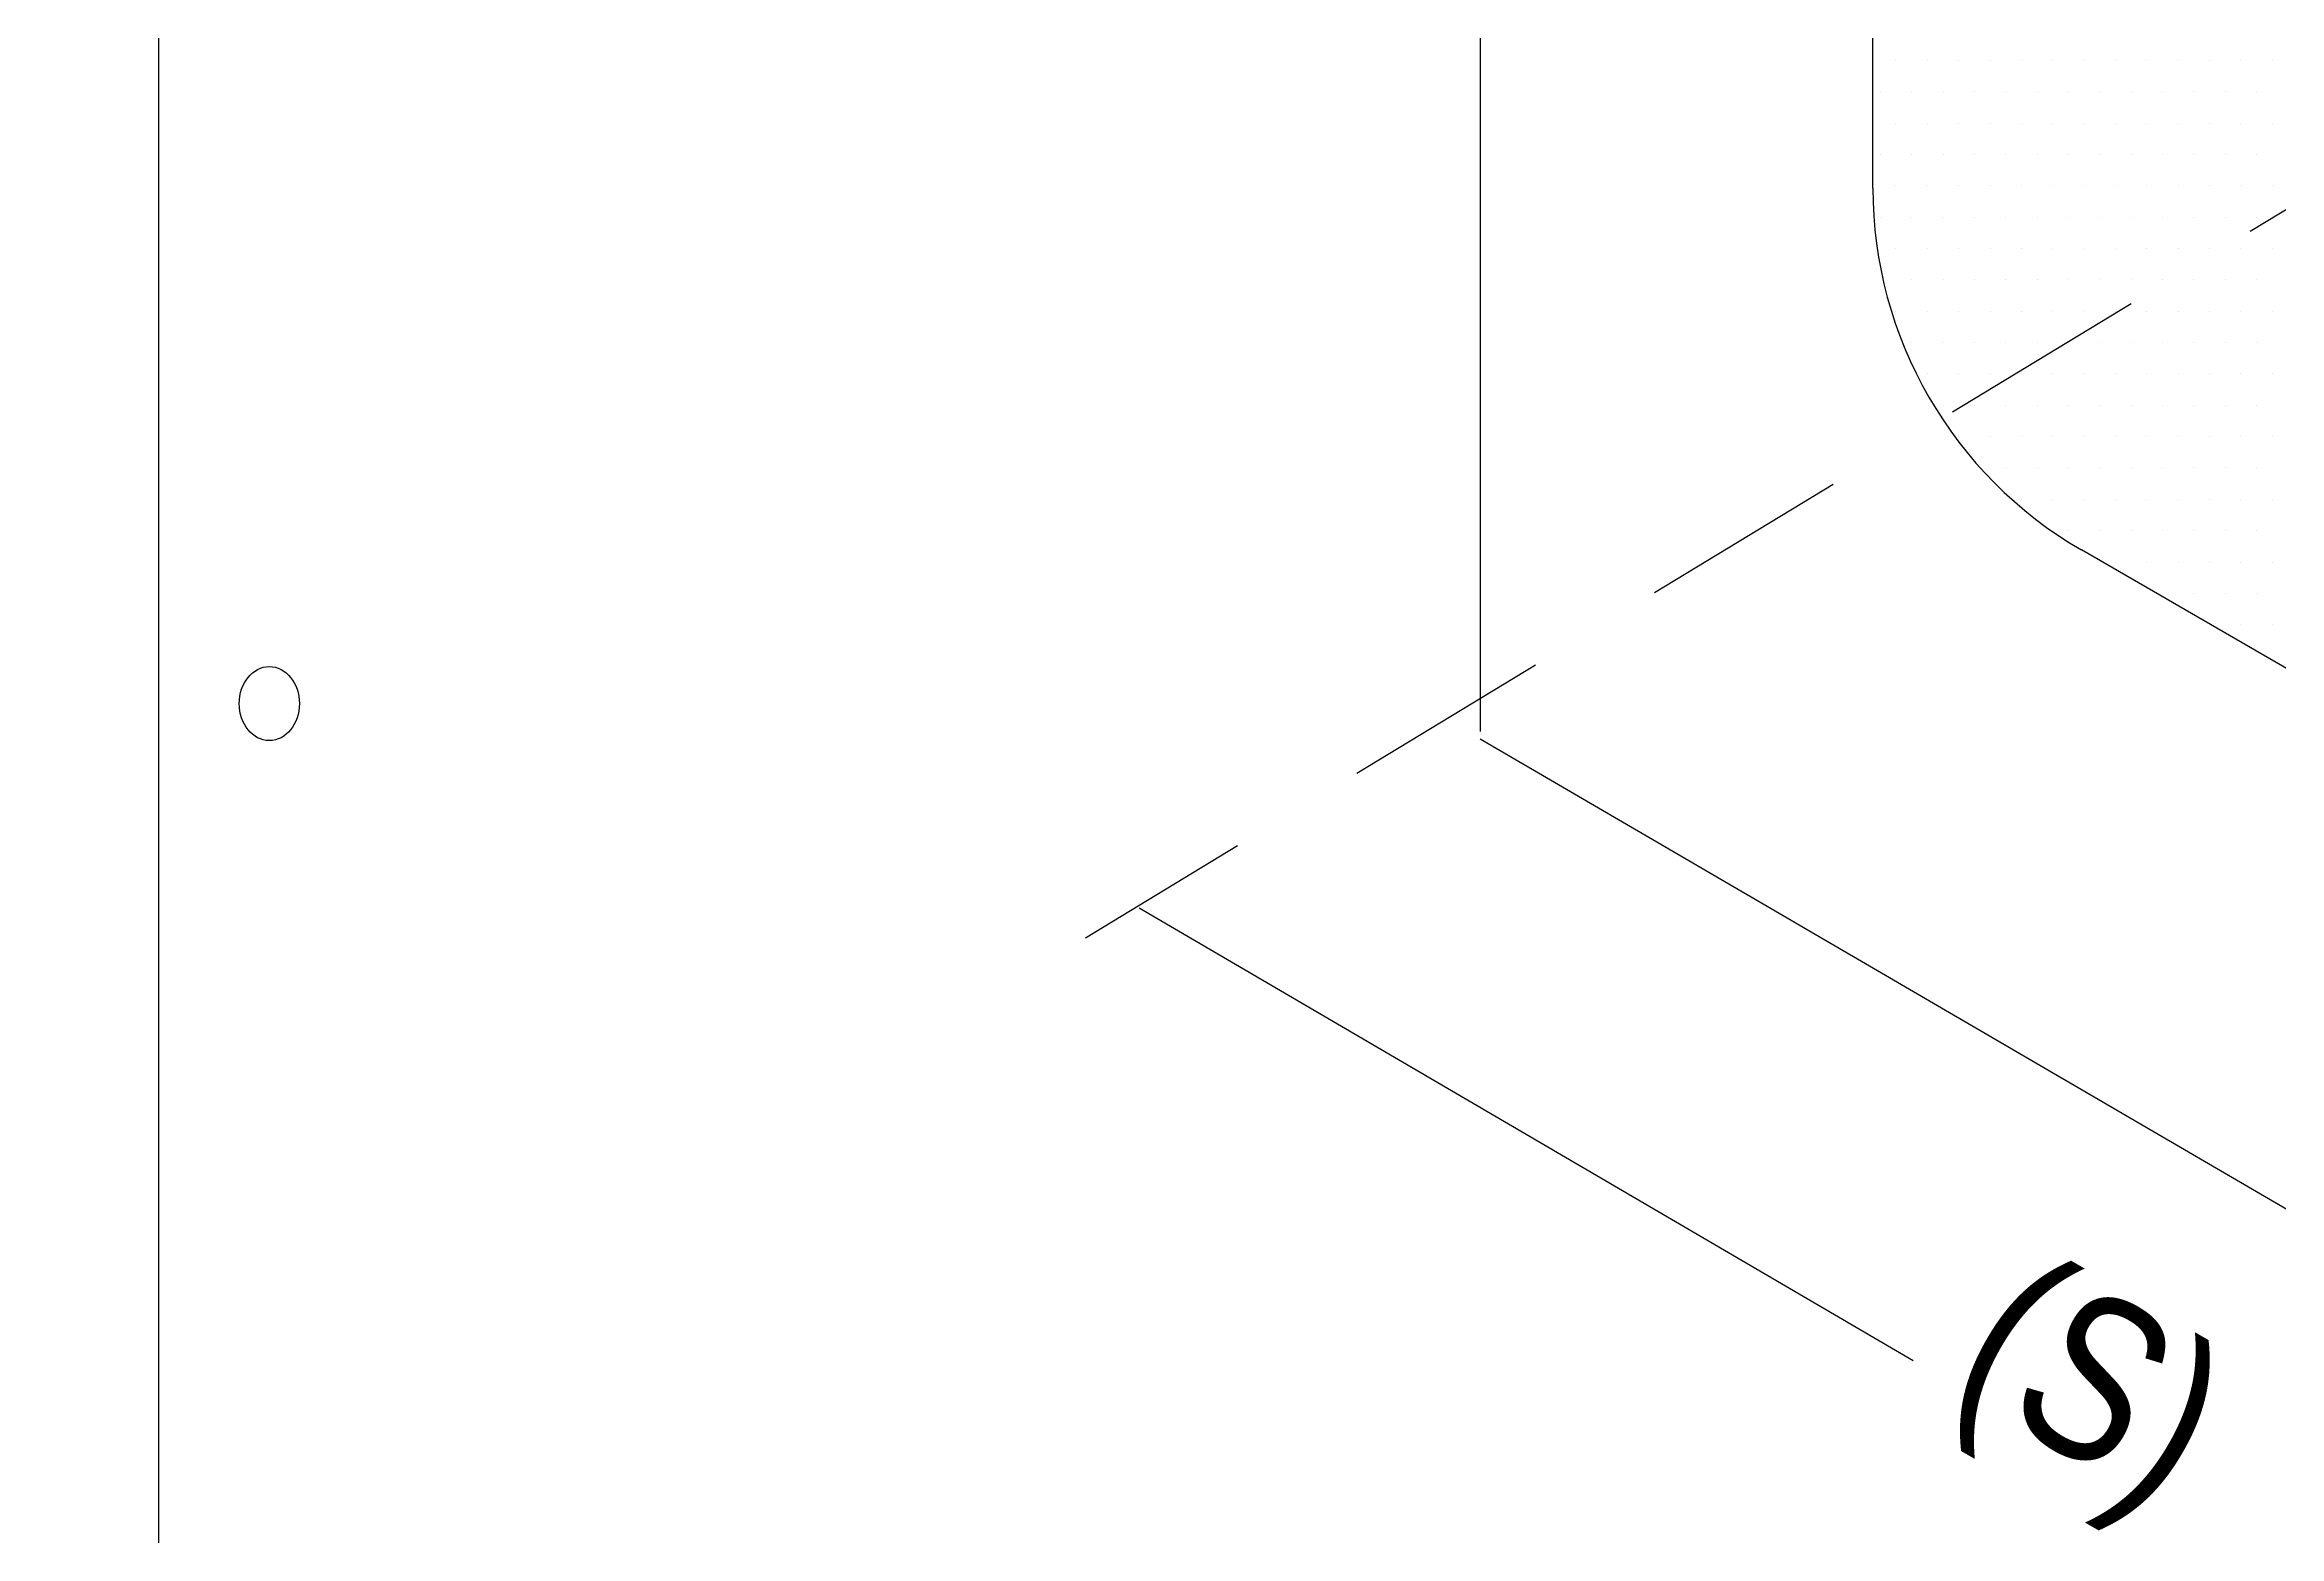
# Model space of a CAD drawing. Extents: x -1392 to 5791, y -3809 to 1722.
# Drawn here: x 1353.8 to 1450, y 1104.2 to 1168.4 of the extents above; entities that cross this region are included whole.
import ezdxf

# ---------------------------------------------------------------- set-up
doc = ezdxf.new("R2010")
doc.units = 0
doc.header["$MEASUREMENT"] = 0
doc.linetypes.add('AI-Linetype-26', pattern=[15, 9, -6])
doc.linetypes.add('AI-Linetype-8', pattern=[15, 9, -6])
for name, color, linetype, lineweight in [('.ATI-HATCH', 7, 'Continuous', 0), ('G-ANNO-TTLB', 7, 'Continuous', 0), ('TYVEK', 7, 'Continuous', 0), ('WALL SCRATCH', 7, 'Continuous', 0)]:
    doc.layers.add(name, color=color, linetype=linetype, lineweight=lineweight)

# ---------------------------------------------------------------- blocks, each defined once
blk = doc.blocks.new('Block_87')
at = {"layer": '.ATI-HATCH'}
blk.add_open_spline([(1481.751, 1123.324), (1481.751, 1123.324), (1510.521, 1106.681), (1510.521, 1106.681), (1510.521, 1106.681), (1536.586, 1091.603), (1536.586, 1091.603), (1545.191, 1086.625), (1556.202, 1089.566), (1561.18, 1098.171), (1562.765, 1100.91), (1563.599, 1104.019), (1563.599, 1107.184), (1563.599, 1107.184), (1563.599, 1140.609), (1563.599, 1140.609), (1563.599, 1140.609), (1537.539, 1155.53), (1537.539, 1155.53), (1537.539, 1155.53), (1537.539, 1155.518), (1537.539, 1155.518), (1537.539, 1155.518), (1537.539, 1116.84), (1537.539, 1116.84), (1537.539, 1116.84), (1510.521, 1132.47), (1510.521, 1132.47), (1510.521, 1132.47), (1454.782, 1164.714), (1454.782, 1164.714), (1454.782, 1164.714), (1454.867, 1164.762), (1454.867, 1164.762), (1454.867, 1164.762), (1454.867, 1192.98), (1454.867, 1192.98), (1454.867, 1192.98), (1432.473, 1205.82), (1432.473, 1205.82), (1432.473, 1205.82), (1432.473, 1162.214), (1432.473, 1162.214), (1432.473, 1155.788), (1435.898, 1149.85), (1441.46, 1146.633), (1441.46, 1146.633), (1481.751, 1123.324), (1481.751, 1123.324)], degree=3, knots=[0, 0, 0, 0, 1, 1, 1, 2, 2, 2, 3, 3, 3, 4, 4, 4, 5, 5, 5, 6, 6, 6, 7, 7, 7, 8, 8, 8, 9, 9, 9, 10, 10, 10, 11, 11, 11, 12, 12, 12, 13, 13, 13, 14, 14, 14, 15, 15, 15, 16, 16, 16, 16], dxfattribs=at)
at = {"layer": '.ATI-HATCH', "color": 8, "lineweight": 0, "true_color": 0x808080}
for points in [[(1433.469, 1167.715), (1433.469, 1167.715), (1433.469, 1167.715), (1433.469, 1167.715)], [(1434.819, 1167.715), (1434.819, 1167.715), (1434.819, 1167.715), (1434.819, 1167.715)], [(1436.169, 1167.715), (1436.169, 1167.715), (1436.169, 1167.715), (1436.169, 1167.715)], [(1437.519, 1167.715), (1437.519, 1167.715), (1437.519, 1167.715), (1437.519, 1167.715)], [(1438.869, 1167.715), (1438.869, 1167.715), (1438.869, 1167.715), (1438.869, 1167.715)], [(1440.219, 1167.715), (1440.219, 1167.715), (1440.219, 1167.715), (1440.219, 1167.715)], [(1441.569, 1167.715), (1441.569, 1167.715), (1441.569, 1167.715), (1441.569, 1167.715)], [(1442.919, 1167.715), (1442.919, 1167.715), (1442.919, 1167.715), (1442.919, 1167.715)], [(1444.269, 1167.715), (1444.269, 1167.715), (1444.269, 1167.715), (1444.269, 1167.715)], [(1445.619, 1167.715), (1445.619, 1167.715), (1445.619, 1167.715), (1445.619, 1167.715)], [(1446.969, 1167.715), (1446.969, 1167.715), (1446.969, 1167.715), (1446.969, 1167.715)], [(1448.319, 1167.715), (1448.319, 1167.715), (1448.319, 1167.715), (1448.319, 1167.715)], [(1449.669, 1167.715), (1449.669, 1167.715), (1449.669, 1167.715), (1449.669, 1167.715)], [(1432.794, 1166.365), (1432.794, 1166.365), (1432.794, 1166.365), (1432.794, 1166.365)], [(1434.144, 1166.365), (1434.144, 1166.365), (1434.144, 1166.365), (1434.144, 1166.365)], [(1435.494, 1166.365), (1435.494, 1166.365), (1435.494, 1166.365), (1435.494, 1166.365)], [(1436.844, 1166.365), (1436.844, 1166.365), (1436.844, 1166.365), (1436.844, 1166.365)], [(1438.194, 1166.365), (1438.194, 1166.365), (1438.194, 1166.365), (1438.194, 1166.365)], [(1439.544, 1166.365), (1439.544, 1166.365), (1439.544, 1166.365), (1439.544, 1166.365)], [(1440.894, 1166.365), (1440.894, 1166.365), (1440.894, 1166.365), (1440.894, 1166.365)], [(1442.244, 1166.365), (1442.244, 1166.365), (1442.244, 1166.365), (1442.244, 1166.365)], [(1443.594, 1166.365), (1443.594, 1166.365), (1443.594, 1166.365), (1443.594, 1166.365)], [(1444.944, 1166.365), (1444.944, 1166.365), (1444.944, 1166.365), (1444.944, 1166.365)], [(1446.294, 1166.365), (1446.294, 1166.365), (1446.294, 1166.365), (1446.294, 1166.365)], [(1447.644, 1166.365), (1447.644, 1166.365), (1447.644, 1166.365), (1447.644, 1166.365)], [(1448.994, 1166.365), (1448.994, 1166.365), (1448.994, 1166.365), (1448.994, 1166.365)], [(1433.469, 1165.015), (1433.469, 1165.015), (1433.469, 1165.015), (1433.469, 1165.015)], [(1434.819, 1165.015), (1434.819, 1165.015), (1434.819, 1165.015), (1434.819, 1165.015)], [(1436.169, 1165.015), (1436.169, 1165.015), (1436.169, 1165.015), (1436.169, 1165.015)], [(1437.519, 1165.015), (1437.519, 1165.015), (1437.519, 1165.015), (1437.519, 1165.015)], [(1438.869, 1165.015), (1438.869, 1165.015), (1438.869, 1165.015), (1438.869, 1165.015)], [(1440.219, 1165.015), (1440.219, 1165.015), (1440.219, 1165.015), (1440.219, 1165.015)], [(1441.569, 1165.015), (1441.569, 1165.015), (1441.569, 1165.015), (1441.569, 1165.015)], [(1442.919, 1165.015), (1442.919, 1165.015), (1442.919, 1165.015), (1442.919, 1165.015)], [(1444.269, 1165.015), (1444.269, 1165.015), (1444.269, 1165.015), (1444.269, 1165.015)], [(1445.619, 1165.015), (1445.619, 1165.015), (1445.619, 1165.015), (1445.619, 1165.015)], [(1446.969, 1165.015), (1446.969, 1165.015), (1446.969, 1165.015), (1446.969, 1165.015)], [(1448.319, 1165.015), (1448.319, 1165.015), (1448.319, 1165.015), (1448.319, 1165.015)], [(1449.669, 1165.015), (1449.669, 1165.015), (1449.669, 1165.015), (1449.669, 1165.015)], [(1432.794, 1163.665), (1432.794, 1163.665), (1432.794, 1163.665), (1432.794, 1163.665)], [(1434.144, 1163.665), (1434.144, 1163.665), (1434.144, 1163.665), (1434.144, 1163.665)], [(1435.494, 1163.665), (1435.494, 1163.665), (1435.494, 1163.665), (1435.494, 1163.665)], [(1436.844, 1163.665), (1436.844, 1163.665), (1436.844, 1163.665), (1436.844, 1163.665)], [(1438.194, 1163.665), (1438.194, 1163.665), (1438.194, 1163.665), (1438.194, 1163.665)], [(1439.544, 1163.665), (1439.544, 1163.665), (1439.544, 1163.665), (1439.544, 1163.665)], [(1440.894, 1163.665), (1440.894, 1163.665), (1440.894, 1163.665), (1440.894, 1163.665)], [(1442.244, 1163.665), (1442.244, 1163.665), (1442.244, 1163.665), (1442.244, 1163.665)], [(1443.594, 1163.665), (1443.594, 1163.665), (1443.594, 1163.665), (1443.594, 1163.665)], [(1444.944, 1163.665), (1444.944, 1163.665), (1444.944, 1163.665), (1444.944, 1163.665)], [(1446.294, 1163.665), (1446.294, 1163.665), (1446.294, 1163.665), (1446.294, 1163.665)], [(1447.644, 1163.665), (1447.644, 1163.665), (1447.644, 1163.665), (1447.644, 1163.665)], [(1448.994, 1163.665), (1448.994, 1163.665), (1448.994, 1163.665), (1448.994, 1163.665)], [(1433.469, 1162.315), (1433.469, 1162.315), (1433.469, 1162.315), (1433.469, 1162.315)], [(1434.819, 1162.315), (1434.819, 1162.315), (1434.819, 1162.315), (1434.819, 1162.315)], [(1436.169, 1162.315), (1436.169, 1162.315), (1436.169, 1162.315), (1436.169, 1162.315)], [(1437.519, 1162.315), (1437.519, 1162.315), (1437.519, 1162.315), (1437.519, 1162.315)], [(1438.869, 1162.315), (1438.869, 1162.315), (1438.869, 1162.315), (1438.869, 1162.315)], [(1440.219, 1162.315), (1440.219, 1162.315), (1440.219, 1162.315), (1440.219, 1162.315)], [(1441.569, 1162.315), (1441.569, 1162.315), (1441.569, 1162.315), (1441.569, 1162.315)], [(1442.919, 1162.315), (1442.919, 1162.315), (1442.919, 1162.315), (1442.919, 1162.315)], [(1444.269, 1162.315), (1444.269, 1162.315), (1444.269, 1162.315), (1444.269, 1162.315)], [(1445.619, 1162.315), (1445.619, 1162.315), (1445.619, 1162.315), (1445.619, 1162.315)], [(1446.969, 1162.315), (1446.969, 1162.315), (1446.969, 1162.315), (1446.969, 1162.315)], [(1448.319, 1162.315), (1448.319, 1162.315), (1448.319, 1162.315), (1448.319, 1162.315)], [(1449.669, 1162.315), (1449.669, 1162.315), (1449.669, 1162.315), (1449.669, 1162.315)], [(1432.794, 1160.965), (1432.794, 1160.965), (1432.794, 1160.965), (1432.794, 1160.965)], [(1434.144, 1160.965), (1434.144, 1160.965), (1434.144, 1160.965), (1434.144, 1160.965)], [(1435.494, 1160.965), (1435.494, 1160.965), (1435.494, 1160.965), (1435.494, 1160.965)], [(1436.844, 1160.965), (1436.844, 1160.965), (1436.844, 1160.965), (1436.844, 1160.965)], [(1438.194, 1160.965), (1438.194, 1160.965), (1438.194, 1160.965), (1438.194, 1160.965)], [(1439.544, 1160.965), (1439.544, 1160.965), (1439.544, 1160.965), (1439.544, 1160.965)], [(1440.894, 1160.965), (1440.894, 1160.965), (1440.894, 1160.965), (1440.894, 1160.965)], [(1442.244, 1160.965), (1442.244, 1160.965), (1442.244, 1160.965), (1442.244, 1160.965)], [(1443.594, 1160.965), (1443.594, 1160.965), (1443.594, 1160.965), (1443.594, 1160.965)], [(1444.944, 1160.965), (1444.944, 1160.965), (1444.944, 1160.965), (1444.944, 1160.965)], [(1446.294, 1160.965), (1446.294, 1160.965), (1446.294, 1160.965), (1446.294, 1160.965)], [(1447.644, 1160.965), (1447.644, 1160.965), (1447.644, 1160.965), (1447.644, 1160.965)], [(1448.994, 1160.965), (1448.994, 1160.965), (1448.994, 1160.965), (1448.994, 1160.965)], [(1433.469, 1159.615), (1433.469, 1159.615), (1433.469, 1159.615), (1433.469, 1159.615)], [(1434.819, 1159.615), (1434.819, 1159.615), (1434.819, 1159.615), (1434.819, 1159.615)], [(1436.169, 1159.615), (1436.169, 1159.615), (1436.169, 1159.615), (1436.169, 1159.615)], [(1437.519, 1159.615), (1437.519, 1159.615), (1437.519, 1159.615), (1437.519, 1159.615)], [(1438.869, 1159.615), (1438.869, 1159.615), (1438.869, 1159.615), (1438.869, 1159.615)], [(1440.219, 1159.615), (1440.219, 1159.615), (1440.219, 1159.615), (1440.219, 1159.615)], [(1441.569, 1159.615), (1441.569, 1159.615), (1441.569, 1159.615), (1441.569, 1159.615)], [(1442.919, 1159.615), (1442.919, 1159.615), (1442.919, 1159.615), (1442.919, 1159.615)], [(1444.269, 1159.615), (1444.269, 1159.615), (1444.269, 1159.615), (1444.269, 1159.615)], [(1445.619, 1159.615), (1445.619, 1159.615), (1445.619, 1159.615), (1445.619, 1159.615)], [(1446.969, 1159.615), (1446.969, 1159.615), (1446.969, 1159.615), (1446.969, 1159.615)], [(1448.319, 1159.615), (1448.319, 1159.615), (1448.319, 1159.615), (1448.319, 1159.615)], [(1449.669, 1159.615), (1449.669, 1159.615), (1449.669, 1159.615), (1449.669, 1159.615)], [(1434.144, 1158.265), (1434.144, 1158.265), (1434.144, 1158.265), (1434.144, 1158.265)], [(1435.494, 1158.265), (1435.494, 1158.265), (1435.494, 1158.265), (1435.494, 1158.265)], [(1436.844, 1158.265), (1436.844, 1158.265), (1436.844, 1158.265), (1436.844, 1158.265)], [(1438.194, 1158.265), (1438.194, 1158.265), (1438.194, 1158.265), (1438.194, 1158.265)], [(1439.544, 1158.265), (1439.544, 1158.265), (1439.544, 1158.265), (1439.544, 1158.265)], [(1440.894, 1158.265), (1440.894, 1158.265), (1440.894, 1158.265), (1440.894, 1158.265)], [(1442.244, 1158.265), (1442.244, 1158.265), (1442.244, 1158.265), (1442.244, 1158.265)], [(1443.594, 1158.265), (1443.594, 1158.265), (1443.594, 1158.265), (1443.594, 1158.265)], [(1444.944, 1158.265), (1444.944, 1158.265), (1444.944, 1158.265), (1444.944, 1158.265)], [(1446.294, 1158.265), (1446.294, 1158.265), (1446.294, 1158.265), (1446.294, 1158.265)], [(1447.644, 1158.265), (1447.644, 1158.265), (1447.644, 1158.265), (1447.644, 1158.265)], [(1448.994, 1158.265), (1448.994, 1158.265), (1448.994, 1158.265), (1448.994, 1158.265)], [(1433.469, 1156.915), (1433.469, 1156.915), (1433.469, 1156.915), (1433.469, 1156.915)], [(1434.819, 1156.915), (1434.819, 1156.915), (1434.819, 1156.915), (1434.819, 1156.915)], [(1436.169, 1156.915), (1436.169, 1156.915), (1436.169, 1156.915), (1436.169, 1156.915)], [(1437.519, 1156.915), (1437.519, 1156.915), (1437.519, 1156.915), (1437.519, 1156.915)], [(1438.869, 1156.915), (1438.869, 1156.915), (1438.869, 1156.915), (1438.869, 1156.915)], [(1440.219, 1156.915), (1440.219, 1156.915), (1440.219, 1156.915), (1440.219, 1156.915)], [(1441.569, 1156.915), (1441.569, 1156.915), (1441.569, 1156.915), (1441.569, 1156.915)], [(1442.919, 1156.915), (1442.919, 1156.915), (1442.919, 1156.915), (1442.919, 1156.915)], [(1444.269, 1156.915), (1444.269, 1156.915), (1444.269, 1156.915), (1444.269, 1156.915)], [(1445.619, 1156.915), (1445.619, 1156.915), (1445.619, 1156.915), (1445.619, 1156.915)], [(1446.969, 1156.915), (1446.969, 1156.915), (1446.969, 1156.915), (1446.969, 1156.915)], [(1448.319, 1156.915), (1448.319, 1156.915), (1448.319, 1156.915), (1448.319, 1156.915)], [(1449.669, 1156.915), (1449.669, 1156.915), (1449.669, 1156.915), (1449.669, 1156.915)], [(1434.144, 1155.565), (1434.144, 1155.565), (1434.144, 1155.565), (1434.144, 1155.565)], [(1435.494, 1155.565), (1435.494, 1155.565), (1435.494, 1155.565), (1435.494, 1155.565)], [(1436.844, 1155.565), (1436.844, 1155.565), (1436.844, 1155.565), (1436.844, 1155.565)], [(1438.194, 1155.565), (1438.194, 1155.565), (1438.194, 1155.565), (1438.194, 1155.565)], [(1439.544, 1155.565), (1439.544, 1155.565), (1439.544, 1155.565), (1439.544, 1155.565)], [(1440.894, 1155.565), (1440.894, 1155.565), (1440.894, 1155.565), (1440.894, 1155.565)], [(1442.244, 1155.565), (1442.244, 1155.565), (1442.244, 1155.565), (1442.244, 1155.565)], [(1443.594, 1155.565), (1443.594, 1155.565), (1443.594, 1155.565), (1443.594, 1155.565)], [(1444.944, 1155.565), (1444.944, 1155.565), (1444.944, 1155.565), (1444.944, 1155.565)], [(1446.294, 1155.565), (1446.294, 1155.565), (1446.294, 1155.565), (1446.294, 1155.565)], [(1447.644, 1155.565), (1447.644, 1155.565), (1447.644, 1155.565), (1447.644, 1155.565)], [(1448.994, 1155.565), (1448.994, 1155.565), (1448.994, 1155.565), (1448.994, 1155.565)], [(1434.819, 1154.215), (1434.819, 1154.215), (1434.819, 1154.215), (1434.819, 1154.215)], [(1436.169, 1154.215), (1436.169, 1154.215), (1436.169, 1154.215), (1436.169, 1154.215)], [(1437.519, 1154.215), (1437.519, 1154.215), (1437.519, 1154.215), (1437.519, 1154.215)], [(1438.869, 1154.215), (1438.869, 1154.215), (1438.869, 1154.215), (1438.869, 1154.215)], [(1440.219, 1154.215), (1440.219, 1154.215), (1440.219, 1154.215), (1440.219, 1154.215)], [(1441.569, 1154.215), (1441.569, 1154.215), (1441.569, 1154.215), (1441.569, 1154.215)], [(1442.919, 1154.215), (1442.919, 1154.215), (1442.919, 1154.215), (1442.919, 1154.215)], [(1444.269, 1154.215), (1444.269, 1154.215), (1444.269, 1154.215), (1444.269, 1154.215)], [(1445.619, 1154.215), (1445.619, 1154.215), (1445.619, 1154.215), (1445.619, 1154.215)], [(1446.969, 1154.215), (1446.969, 1154.215), (1446.969, 1154.215), (1446.969, 1154.215)], [(1448.319, 1154.215), (1448.319, 1154.215), (1448.319, 1154.215), (1448.319, 1154.215)], [(1449.669, 1154.215), (1449.669, 1154.215), (1449.669, 1154.215), (1449.669, 1154.215)], [(1435.494, 1152.865), (1435.494, 1152.865), (1435.494, 1152.865), (1435.494, 1152.865)], [(1436.844, 1152.865), (1436.844, 1152.865), (1436.844, 1152.865), (1436.844, 1152.865)], [(1438.194, 1152.865), (1438.194, 1152.865), (1438.194, 1152.865), (1438.194, 1152.865)], [(1439.544, 1152.865), (1439.544, 1152.865), (1439.544, 1152.865), (1439.544, 1152.865)], [(1440.894, 1152.865), (1440.894, 1152.865), (1440.894, 1152.865), (1440.894, 1152.865)], [(1442.244, 1152.865), (1442.244, 1152.865), (1442.244, 1152.865), (1442.244, 1152.865)], [(1443.594, 1152.865), (1443.594, 1152.865), (1443.594, 1152.865), (1443.594, 1152.865)], [(1444.944, 1152.865), (1444.944, 1152.865), (1444.944, 1152.865), (1444.944, 1152.865)], [(1446.294, 1152.865), (1446.294, 1152.865), (1446.294, 1152.865), (1446.294, 1152.865)], [(1447.644, 1152.865), (1447.644, 1152.865), (1447.644, 1152.865), (1447.644, 1152.865)], [(1448.994, 1152.865), (1448.994, 1152.865), (1448.994, 1152.865), (1448.994, 1152.865)], [(1436.169, 1151.515), (1436.169, 1151.515), (1436.169, 1151.515), (1436.169, 1151.515)], [(1437.519, 1151.515), (1437.519, 1151.515), (1437.519, 1151.515), (1437.519, 1151.515)], [(1438.869, 1151.515), (1438.869, 1151.515), (1438.869, 1151.515), (1438.869, 1151.515)], [(1440.219, 1151.515), (1440.219, 1151.515), (1440.219, 1151.515), (1440.219, 1151.515)], [(1441.569, 1151.515), (1441.569, 1151.515), (1441.569, 1151.515), (1441.569, 1151.515)], [(1442.919, 1151.515), (1442.919, 1151.515), (1442.919, 1151.515), (1442.919, 1151.515)], [(1444.269, 1151.515), (1444.269, 1151.515), (1444.269, 1151.515), (1444.269, 1151.515)], [(1445.619, 1151.515), (1445.619, 1151.515), (1445.619, 1151.515), (1445.619, 1151.515)], [(1446.969, 1151.515), (1446.969, 1151.515), (1446.969, 1151.515), (1446.969, 1151.515)], [(1448.319, 1151.515), (1448.319, 1151.515), (1448.319, 1151.515), (1448.319, 1151.515)], [(1449.669, 1151.515), (1449.669, 1151.515), (1449.669, 1151.515), (1449.669, 1151.515)], [(1438.194, 1150.165), (1438.194, 1150.165), (1438.194, 1150.165), (1438.194, 1150.165)], [(1439.544, 1150.165), (1439.544, 1150.165), (1439.544, 1150.165), (1439.544, 1150.165)], [(1440.894, 1150.165), (1440.894, 1150.165), (1440.894, 1150.165), (1440.894, 1150.165)], [(1442.244, 1150.165), (1442.244, 1150.165), (1442.244, 1150.165), (1442.244, 1150.165)], [(1443.594, 1150.165), (1443.594, 1150.165), (1443.594, 1150.165), (1443.594, 1150.165)], [(1444.944, 1150.165), (1444.944, 1150.165), (1444.944, 1150.165), (1444.944, 1150.165)], [(1446.294, 1150.165), (1446.294, 1150.165), (1446.294, 1150.165), (1446.294, 1150.165)], [(1447.644, 1150.165), (1447.644, 1150.165), (1447.644, 1150.165), (1447.644, 1150.165)], [(1448.994, 1150.165), (1448.994, 1150.165), (1448.994, 1150.165), (1448.994, 1150.165)], [(1438.869, 1148.815), (1438.869, 1148.815), (1438.869, 1148.815), (1438.869, 1148.815)], [(1440.219, 1148.815), (1440.219, 1148.815), (1440.219, 1148.815), (1440.219, 1148.815)], [(1441.569, 1148.815), (1441.569, 1148.815), (1441.569, 1148.815), (1441.569, 1148.815)], [(1442.919, 1148.815), (1442.919, 1148.815), (1442.919, 1148.815), (1442.919, 1148.815)], [(1444.269, 1148.815), (1444.269, 1148.815), (1444.269, 1148.815), (1444.269, 1148.815)], [(1445.619, 1148.815), (1445.619, 1148.815), (1445.619, 1148.815), (1445.619, 1148.815)], [(1446.969, 1148.815), (1446.969, 1148.815), (1446.969, 1148.815), (1446.969, 1148.815)], [(1448.319, 1148.815), (1448.319, 1148.815), (1448.319, 1148.815), (1448.319, 1148.815)], [(1449.669, 1148.815), (1449.669, 1148.815), (1449.669, 1148.815), (1449.669, 1148.815)], [(1440.894, 1147.465), (1440.894, 1147.465), (1440.894, 1147.465), (1440.894, 1147.465)], [(1442.244, 1147.465), (1442.244, 1147.465), (1442.244, 1147.465), (1442.244, 1147.465)], [(1443.594, 1147.465), (1443.594, 1147.465), (1443.594, 1147.465), (1443.594, 1147.465)], [(1444.944, 1147.465), (1444.944, 1147.465), (1444.944, 1147.465), (1444.944, 1147.465)], [(1446.294, 1147.465), (1446.294, 1147.465), (1446.294, 1147.465), (1446.294, 1147.465)], [(1447.644, 1147.465), (1447.644, 1147.465), (1447.644, 1147.465), (1447.644, 1147.465)], [(1448.994, 1147.465), (1448.994, 1147.465), (1448.994, 1147.465), (1448.994, 1147.465)], [(1442.919, 1146.115), (1442.919, 1146.115), (1442.919, 1146.115), (1442.919, 1146.115)], [(1444.269, 1146.115), (1444.269, 1146.115), (1444.269, 1146.115), (1444.269, 1146.115)], [(1445.619, 1146.115), (1445.619, 1146.115), (1445.619, 1146.115), (1445.619, 1146.115)], [(1446.969, 1146.115), (1446.969, 1146.115), (1446.969, 1146.115), (1446.969, 1146.115)], [(1448.319, 1146.115), (1448.319, 1146.115), (1448.319, 1146.115), (1448.319, 1146.115)], [(1449.669, 1146.115), (1449.669, 1146.115), (1449.669, 1146.115), (1449.669, 1146.115)], [(1444.944, 1144.765), (1444.944, 1144.765), (1444.944, 1144.765), (1444.944, 1144.765)], [(1446.294, 1144.765), (1446.294, 1144.765), (1446.294, 1144.765), (1446.294, 1144.765)], [(1447.644, 1144.765), (1447.644, 1144.765), (1447.644, 1144.765), (1447.644, 1144.765)], [(1448.994, 1144.765), (1448.994, 1144.765), (1448.994, 1144.765), (1448.994, 1144.765)], [(1448.319, 1143.415), (1448.319, 1143.415), (1448.319, 1143.415), (1448.319, 1143.415)], [(1449.669, 1143.415), (1449.669, 1143.415), (1449.669, 1143.415), (1449.669, 1143.415)]]:
    blk.add_open_spline(points, degree=3, dxfattribs=at)

msp = doc.modelspace()

# ---------------------------------------------------------------- hatches: boundary and pattern name
at = {"layer": 'G-ANNO-TTLB', "true_color": 0xff00ff, "transparency": 33554687}
h = msp.add_hatch(color=6, dxfattribs=at)
edge = h.paths.add_edge_path()
edge.add_spline(control_points=[(1773.018, -796.5), (1773.018, -796.5), (-1156.5, -796.5), (-1156.5, -796.5), (-1156.5, -796.5), (-1156.5, 1660.5), (-1156.5, 1660.5), (-1156.5, 1660.5), (1773.018, 1660.5), (1773.018, 1660.5), (1773.018, 1660.5), (1773.018, -796.5), (1773.018, -796.5)], knot_values=[0, 0, 0, 0, 1, 1, 1, 2, 2, 2, 3, 3, 3, 4, 4, 4, 4], degree=3, periodic=0)
edge = h.paths.add_edge_path()
edge.add_spline(control_points=[(-1147.5, 1651.5), (-1147.5, 1651.5), (-1147.5, -787.5), (-1147.5, -787.5), (-1147.5, -787.5), (1764.018, -787.5), (1764.018, -787.5), (1764.018, -787.5), (1764.018, 1651.5), (1764.018, 1651.5), (1764.018, 1651.5), (-1147.5, 1651.5), (-1147.5, 1651.5)], knot_values=[0, 0, 0, 0, 1, 1, 1, 2, 2, 2, 3, 3, 3, 4, 4, 4, 4], degree=3, periodic=0)
edge.add_line((-1147.5, 1651.5), (-1147.5, 1651.5))

# ---------------------------------------------------------------- linework, layer by layer
at = {"layer": 'G-ANNO-TTLB'}
for points in [[(1773.018, -796.5), (1773.018, -796.5), (-1156.5, -796.5), (-1156.5, -796.5), (-1156.5, -796.5), (-1156.5, 1660.5), (-1156.5, 1660.5), (-1156.5, 1660.5), (1773.018, 1660.5), (1773.018, 1660.5), (1773.018, 1660.5), (1773.018, -796.5), (1773.018, -796.5)], [(-1147.5, 1651.5), (-1147.5, 1651.5), (-1147.5, -787.5), (-1147.5, -787.5), (-1147.5, -787.5), (1764.018, -787.5), (1764.018, -787.5), (1764.018, -787.5), (1764.018, 1651.5), (1764.018, 1651.5), (1764.018, 1651.5), (-1147.5, 1651.5), (-1147.5, 1651.5)]]:
    msp.add_open_spline(points, degree=3, knots=[0, 0, 0, 0, 1, 1, 1, 2, 2, 2, 3, 3, 3, 4, 4, 4, 4], dxfattribs=at)
at = {"layer": 'TYVEK', "color": 4, "lineweight": 25, "true_color": 0x00ffff}
for p, q in [((1432.473, 1162.214), (1432.473, 1205.82)), ((1481.751, 1123.324), (1441.46, 1146.633))]:
    msp.add_line(p, q, dxfattribs=at)
at = {"layer": 'TYVEK', "color": 18, "linetype": 'AI-Linetype-26', "lineweight": 25, "true_color": 0x000000}
msp.add_line((1456.419, 1165.015), (1398.571, 1129.915), dxfattribs=at)
at = {"layer": 'TYVEK', "color": 1, "lineweight": 25, "true_color": 0xff0000}
msp.add_line((1400.877, 1131.225), (1434.205, 1111.734), dxfattribs=at)
at = {"layer": 'TYVEK', "color": 18, "linetype": 'AI-Linetype-8', "lineweight": 25, "true_color": 0x000000}
msp.add_lwpolyline([(1404.317, 1134.082)], dxfattribs=at)
at = {"layer": 'TYVEK', "color": 4, "lineweight": 25, "true_color": 0x00ffff}
msp.add_open_spline([(1432.473, 1162.214), (1432.473, 1155.788), (1435.898, 1149.85), (1441.46, 1146.633)], degree=3, dxfattribs=at)
at = {"layer": 'WALL SCRATCH', "color": 2, "lineweight": 25, "true_color": 0xffff00}
msp.add_line((1358.666, 1500.589), (1358.666, 1078.351), dxfattribs=at)
at = {"layer": 'WALL SCRATCH', "color": 18, "lineweight": 25, "true_color": 0x000000}
for p, q in [((1415.57, 1419.677), (1415.57, 1138.824)), ((1415.57, 1138.506), (1584.854, 1039.762))]:
    msp.add_line(p, q, dxfattribs=at)
at = {"layer": 'WALL SCRATCH', "color": 1, "lineweight": 25, "true_color": 0xff0000}
msp.add_lwpolyline([(1415.57, 1143.661)], dxfattribs=at)
at = {"layer": 'WALL SCRATCH', "color": 252, "lineweight": 25, "true_color": 0x848484}
msp.add_ellipse((1363.434, 1140.02), major_axis=(0, 1.594), ratio=0.812499, dxfattribs=at)

# ---------------------------------------------------------------- block references
at = {"layer": '.ATI-HATCH'}
msp.add_blockref('Block_87', (0, 0), dxfattribs=at)

# ---------------------------------------------------------------- texts
at = {"layer": 'TYVEK', "insert": (1434.581, 1108.813), "char_height": 0.2, "attachment_point": 7, "rotation": 330.00013}
msp.add_mtext('\\C1;\\c255;\\FArial Narrow|b0|i0|c1;\\H6.989873;\\W1.007294;(S)', dxfattribs=at)

doc.saveas('drawing.dxf')
